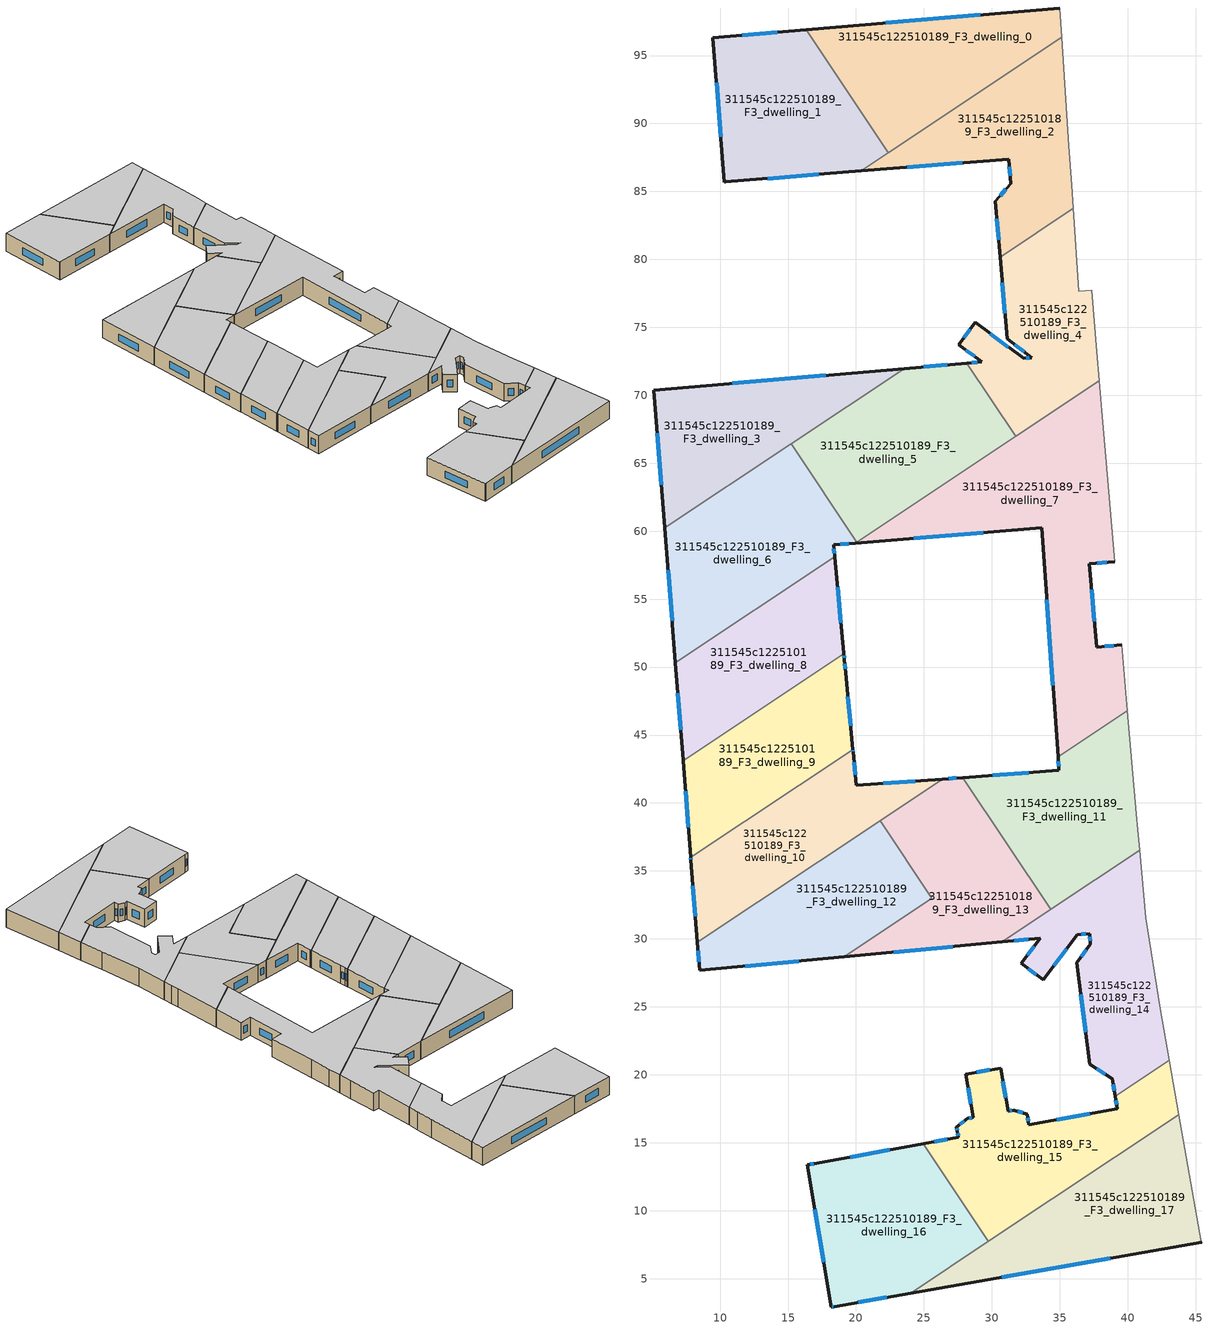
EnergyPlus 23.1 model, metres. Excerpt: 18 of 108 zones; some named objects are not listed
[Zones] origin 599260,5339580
311545c122510189_F3_dwelling_0
 floor to 311545c122510189_F2_dwelling_0 (EU_floor_Construction): 34.98,98.5 35.13,96.33 22.38,87.83 16.34,96.9 z9
 wall outside (EU_wall_Construction): 34.98,98.5 16.34,96.9 z9:12
 wall adiabatic (EU_wall_Construction): 35.13,96.33 34.98,98.5 z9:12
 wall to 311545c122510189_F3_dwelling_1 (EU_wall_Construction): 16.34,96.9 22.38,87.83 z9:12
 wall to 311545c122510189_F3_dwelling_2 (EU_wall_Construction): 22.38,87.83 35.13,96.33 z9:12
 window (EU_Window_Construction): 29.14,98 22.19,97.4 z9.94:11.06
 ceiling to 311545c122510189_F4_dwelling_0 (EU_floor_Construction): 35.13,96.33 34.98,98.5 16.34,96.9 22.38,87.83 z12
311545c122510189_F3_dwelling_1
 floor to 311545c122510189_F2_dwelling_1 (EU_floor_Construction): 16.34,96.9 22.38,87.83 20.38,86.5 10.38,85.69 10.32,85.69 9.47,96.31 z9
 wall outside (EU_wall_Construction): 16.34,96.9 9.47,96.31 10.32,85.69 10.38,85.69 20.38,86.5 z9:12
 wall to 311545c122510189_F3_dwelling_2 (EU_wall_Construction): 20.38,86.5 22.38,87.83 z9:12
 window (EU_Window_Construction): 13.52,85.95 17.24,86.25 / 9.74,92.98 10.05,89.02 / 14.19,96.72 11.63,96.5 z9.94:11.06
 ceiling to 311545c122510189_F4_dwelling_1 (EU_floor_Construction): 22.38,87.83 16.34,96.9 9.47,96.31 10.32,85.69 10.38,85.69 20.38,86.5 z12
311545c122510189_F3_dwelling_10
 floor to 311545c122510189_F2_dwelling_10 (EU_floor_Construction): 26.35,41.76 8.33,29.76 7.85,35.82 7.84,35.99 19.77,43.93 19.78,43.76 20.02,41.29 z9
 wall outside (EU_wall_Construction): 7.84,35.99 7.85,35.82 8.33,29.76 / 26.35,41.76 20.02,41.29 19.78,43.76 19.77,43.93 z9:12
 wall to 311545c122510189_F3_dwelling_9 (EU_wall_Construction): 19.77,43.93 7.84,35.99 z9:12
 wall to 311545c122510189_F3_dwelling_12 (EU_wall_Construction): 8.33,29.76 21.77,38.71 z9:12
 wall to 311545c122510189_F3_dwelling_13 (EU_wall_Construction): 21.77,38.71 26.35,41.76 z9:12
 window (EU_Window_Construction): 8,33.92 8.18,31.66 / 7.85,35.94 7.85,35.87 / 19.78,43.82 19.77,43.88 / 19.95,42.07 19.86,42.99 / 24.36,41.62 22,41.44 z9.94:11.06
 ceiling to 311545c122510189_F4_dwelling_10 (EU_floor_Construction): 26.35,41.76 20.02,41.29 19.78,43.76 19.77,43.93 7.84,35.99 7.85,35.82 8.33,29.76 z12
311545c122510189_F3_dwelling_11
 floor to 311545c122510189_F2_dwelling_11 (EU_floor_Construction): 39.97,46.79 40.62,39.21 40.74,38.02 40.88,36.53 34.33,32.16 27.86,41.88 34.94,42.4 34.87,43.39 z9
 wall outside (EU_wall_Construction): 34.87,43.39 34.94,42.4 27.86,41.88 z9:12
 wall to 311545c122510189_F3_dwelling_13 (EU_wall_Construction): 27.86,41.88 34.33,32.16 z9:12
 wall to 311545c122510189_F3_dwelling_7 (EU_wall_Construction): 39.97,46.79 34.87,43.39 z9:12
 wall adiabatic (EU_wall_Construction): 40.88,36.53 40.74,38.02 40.62,39.21 39.97,46.79 z9:12
 wall to 311545c122510189_F3_dwelling_14 (EU_wall_Construction): 34.33,32.16 40.88,36.53 z9:12
 window (EU_Window_Construction): 32.72,42.24 30.08,42.04 / 34.89,43.08 34.92,42.71 z9.94:11.06
 ceiling to 311545c122510189_F4_dwelling_11 (EU_floor_Construction): 40.88,36.53 40.74,38.02 40.62,39.21 39.97,46.79 34.87,43.39 34.94,42.4 27.86,41.88 34.33,32.16 z12
311545c122510189_F3_dwelling_12
 floor to 311545c122510189_F2_dwelling_12 (EU_floor_Construction): 21.77,38.71 25.59,32.98 19.14,28.68 8.5,27.68 8.33,29.76 z9
 wall outside (EU_wall_Construction): 8.33,29.76 8.5,27.68 19.14,28.68 z9:12
 wall to 311545c122510189_F3_dwelling_13 (EU_wall_Construction): 19.14,28.68 25.59,32.98 21.77,38.71 z9:12
 window (EU_Window_Construction): 11.83,27.99 15.8,28.37 / 8.38,29.11 8.45,28.33 z9.94:11.06
 ceiling to 311545c122510189_F4_dwelling_12 (EU_floor_Construction): 25.59,32.98 21.77,38.71 8.33,29.76 8.5,27.68 19.14,28.68 z12
311545c122510189_F3_dwelling_13
 floor to 311545c122510189_F2_dwelling_13 (EU_floor_Construction): 27.86,41.88 34.33,32.16 30.75,29.78 19.14,28.68 25.59,32.98 21.77,38.71 26.35,41.76 z9
 wall outside (EU_wall_Construction): 27.86,41.88 26.35,41.76 / 19.14,28.68 30.75,29.78 z9:12
 wall to 311545c122510189_F3_dwelling_14 (EU_wall_Construction): 30.75,29.78 34.33,32.16 z9:12
 window (EU_Window_Construction): 27.39,41.84 26.82,41.8 / 22.78,29.03 27.11,29.44 z9.94:11.06
 ceiling to 311545c122510189_F4_dwelling_13 (EU_floor_Construction): 34.33,32.16 27.86,41.88 26.35,41.76 21.77,38.71 25.59,32.98 19.14,28.68 30.75,29.78 z12
311545c122510189_F3_dwelling_14
 floor to 311545c122510189_F2_dwelling_14 (EU_floor_Construction): 40.88,36.53 41.32,31.55 42.39,24.87 43.06,21.09 39.07,18.43 38.84,19.7 37.18,20.78 36.25,28.26 37.25,29.62 37.2,30.39 36.28,30.31 33.77,26.98 32.15,28.2 33.54,30.05 30.75,29.78 z9
 wall outside (EU_wall_Construction): 30.75,29.78 33.54,30.05 32.15,28.2 33.77,26.98 36.28,30.31 37.2,30.39 37.25,29.62 36.25,28.26 37.18,20.78 38.84,19.7 39.07,18.43 z9:12
 wall adiabatic (EU_wall_Construction): 43.06,21.09 42.39,24.87 41.32,31.55 40.88,36.53 z9:12
 wall to 311545c122510189_F3_dwelling_15 (EU_wall_Construction): 39.07,18.43 43.06,21.09 z9:12
 window (EU_Window_Construction): 37.7,20.45 38.32,20.04 / 36.54,25.91 36.89,23.13 / 36.94,29.2 36.57,28.68 / 37.21,30.15 37.23,29.87 / 36.57,30.33 36.91,30.37 / 34.55,28.02 35.49,29.26 / 32.66,27.82 33.26,27.36 / 33.11,29.47 32.59,28.78 / 31.63,29.86 32.67,29.96 / 38.91,19.3 39,18.83 z9.94:11.06
 ceiling to 311545c122510189_F4_dwelling_14 (EU_floor_Construction): 43.06,21.09 42.39,24.87 41.32,31.55 40.88,36.53 30.75,29.78 33.54,30.05 32.15,28.2 33.77,26.98 36.28,30.31 37.2,30.39 37.25,29.62 36.25,28.26 37.18,20.78 38.84,19.7 39.07,18.43 z12
311545c122510189_F3_dwelling_15
 floor to 311545c122510189_F2_dwelling_15 (EU_floor_Construction): 43.06,21.09 43.76,17.08 29.74,7.74 24.95,14.93 27.54,15.4 27.46,15.83 27.4,16.15 28.21,16.8 28.64,16.88 28.07,20.04 30.64,20.5 31.21,17.34 31.6,17.41 32.59,17.09 32.72,16.34 39.24,17.52 39.07,18.43 z9
 wall outside (EU_wall_Construction): 39.07,18.43 39.24,17.52 32.72,16.34 32.59,17.09 31.6,17.41 31.21,17.34 30.64,20.5 28.07,20.04 28.64,16.88 28.21,16.8 27.4,16.15 27.46,15.83 27.54,15.4 24.95,14.93 z9:12
 wall adiabatic (EU_wall_Construction): 43.76,17.08 43.06,21.09 z9:12
 wall to 311545c122510189_F3_dwelling_16 (EU_wall_Construction): 24.95,14.93 29.74,7.74 z9:12
 wall to 311545c122510189_F3_dwelling_17 (EU_wall_Construction): 29.74,7.74 43.76,17.08 z9:12
 window (EU_Window_Construction): 27.96,16.6 27.65,16.36 / 28.5,16.85 28.35,16.82 / 28.25,19.05 28.46,17.87 / 29.83,20.36 28.87,20.18 / 31.03,18.33 30.82,19.51 / 31.48,17.38 31.33,17.36 / 32.28,17.19 31.91,17.31 / 32.68,16.57 32.63,16.86 / 37.2,17.15 34.76,16.71 / 39.13,18.15 39.19,17.81 / 26.73,15.25 25.76,15.07 / 27.48,15.7 27.51,15.53 / 27.41,16.05 27.44,15.93 z9.94:11.06
 ceiling to 311545c122510189_F4_dwelling_15 (EU_floor_Construction): 43.76,17.08 43.06,21.09 39.07,18.43 39.24,17.52 32.72,16.34 32.59,17.09 31.6,17.41 31.21,17.34 30.64,20.5 28.07,20.04 28.64,16.88 28.21,16.8 27.4,16.15 27.46,15.83 27.54,15.4 24.95,14.93 29.74,7.74 z12
311545c122510189_F3_dwelling_16
 floor to 311545c122510189_F2_dwelling_16 (EU_floor_Construction): 24.95,14.93 29.74,7.74 24.02,3.93 18.4,2.95 18.2,2.92 16.41,13.38 17.12,13.51 z9
 wall outside (EU_wall_Construction): 24.95,14.93 17.12,13.51 16.41,13.38 18.2,2.92 18.4,2.95 24.02,3.93 z9:12
 wall to 311545c122510189_F3_dwelling_17 (EU_wall_Construction): 24.02,3.93 29.74,7.74 z9:12
 window (EU_Window_Construction): 18.26,2.93 18.33,2.94 / 16.97,10.1 17.63,6.2 / 16.9,13.47 16.63,13.42 / 22.5,14.48 19.58,13.95 / 20.16,3.26 22.26,3.62 z9.94:11.06
 ceiling to 311545c122510189_F4_dwelling_16 (EU_floor_Construction): 29.74,7.74 24.95,14.93 17.12,13.51 16.41,13.38 18.2,2.92 18.4,2.95 24.02,3.93 z12
311545c122510189_F3_dwelling_17
 floor to 311545c122510189_F2_dwelling_17 (EU_floor_Construction): 43.76,17.08 45.41,7.7 45.43,7.67 24.02,3.93 z9
 wall outside (EU_wall_Construction): 24.02,3.93 45.43,7.67 z9:12
 wall adiabatic (EU_wall_Construction): 45.43,7.67 45.41,7.7 43.76,17.08 z9:12
 window (EU_Window_Construction): 30.73,5.1 38.72,6.5 z9.94:11.06
 ceiling to 311545c122510189_F4_dwelling_17 (EU_floor_Construction): 45.43,7.67 45.41,7.7 43.76,17.08 24.02,3.93 z12
311545c122510189_F3_dwelling_2
 floor to 311545c122510189_F2_dwelling_2 (EU_floor_Construction): 35.13,96.33 35.67,88.36 35.86,85.45 35.97,83.75 30.6,80.17 30.24,84.28 31.39,85.58 31.24,87.38 20.38,86.5 z9
 wall outside (EU_wall_Construction): 20.38,86.5 31.24,87.38 31.39,85.58 30.24,84.28 30.6,80.17 z9:12
 wall adiabatic (EU_wall_Construction): 35.97,83.75 35.86,85.45 35.67,88.36 35.13,96.33 z9:12
 wall to 311545c122510189_F3_dwelling_4 (EU_wall_Construction): 30.6,80.17 35.97,83.75 z9:12
 window (EU_Window_Construction): 31.03,85.17 30.6,84.69 / 31.29,86.82 31.34,86.14 / 23.78,86.78 27.83,87.1 / 30.35,82.99 30.49,81.46 z9.94:11.06
 ceiling to 311545c122510189_F4_dwelling_2 (EU_floor_Construction): 35.97,83.75 35.86,85.45 35.67,88.36 35.13,96.33 20.38,86.5 31.24,87.38 31.39,85.58 30.24,84.28 30.6,80.17 z12
311545c122510189_F3_dwelling_3
 floor to 311545c122510189_F2_dwelling_3 (EU_floor_Construction): 23.54,71.96 5.93,60.24 5.13,70.37 z9
 wall outside (EU_wall_Construction): 23.54,71.96 5.13,70.37 5.93,60.24 z9:12
 wall to 311545c122510189_F3_dwelling_6 (EU_wall_Construction): 5.93,60.24 15.24,66.43 z9:12
 wall to 311545c122510189_F3_dwelling_5 (EU_wall_Construction): 15.24,66.43 23.54,71.96 z9:12
 window (EU_Window_Construction): 5.38,67.2 5.68,63.41 / 17.77,71.46 10.9,70.87 z9.94:11.06
 ceiling to 311545c122510189_F4_dwelling_3 (EU_floor_Construction): 23.54,71.96 5.13,70.37 5.93,60.24 z12
311545c122510189_F3_dwelling_4
 floor to 311545c122510189_F2_dwelling_4 (EU_floor_Construction): 35.97,83.75 36.39,77.66 37.33,77.74 37.72,73.19 37.9,71.07 31.75,66.98 28.17,72.36 29.26,72.46 27.56,73.72 28.78,75.36 32.33,72.72 32.95,72.77 31.12,74.14 30.6,80.17 z9
 wall outside (EU_wall_Construction): 30.6,80.17 31.12,74.14 32.95,72.77 32.33,72.72 28.78,75.36 27.56,73.72 29.26,72.46 28.17,72.36 z9:12
 wall adiabatic (EU_wall_Construction): 37.9,71.07 37.72,73.19 37.33,77.74 36.39,77.66 35.97,83.75 z9:12
 wall to 311545c122510189_F3_dwelling_5 (EU_wall_Construction): 28.17,72.36 31.75,66.98 z9:12
 wall to 311545c122510189_F3_dwelling_7 (EU_wall_Construction): 31.75,66.98 37.9,71.07 z9:12
 window (EU_Window_Construction): 32.76,72.76 32.52,72.74 / 31.69,73.71 32.38,73.2 / 30.76,78.28 30.95,76.03 / 28.92,72.43 28.51,72.39 / 28.09,73.33 28.73,72.85 / 28.39,74.85 27.94,74.24 / 31.22,73.55 29.89,74.53 z9.94:11.06
 ceiling to 311545c122510189_F4_dwelling_4 (EU_floor_Construction): 37.9,71.07 37.72,73.19 37.33,77.74 36.39,77.66 35.97,83.75 30.6,80.17 31.12,74.14 32.95,72.77 32.33,72.72 28.78,75.36 27.56,73.72 29.26,72.46 28.17,72.36 31.75,66.98 z12
311545c122510189_F3_dwelling_5
 floor to 311545c122510189_F2_dwelling_5 (EU_floor_Construction): 28.17,72.36 31.75,66.98 20.06,59.19 15.24,66.43 23.54,71.96 z9
 wall outside (EU_wall_Construction): 28.17,72.36 23.54,71.96 z9:12
 wall to 311545c122510189_F3_dwelling_6 (EU_wall_Construction): 15.24,66.43 20.06,59.19 z9:12
 wall to 311545c122510189_F3_dwelling_7 (EU_wall_Construction): 20.06,59.19 31.75,66.98 z9:12
 window (EU_Window_Construction): 26.71,72.24 24.99,72.09 z9.94:11.06
 ceiling to 311545c122510189_F4_dwelling_5 (EU_floor_Construction): 31.75,66.98 28.17,72.36 23.54,71.96 15.24,66.43 20.06,59.19 z12
311545c122510189_F3_dwelling_6
 floor to 311545c122510189_F2_dwelling_6 (EU_floor_Construction): 15.24,66.43 20.06,59.19 19.96,59.12 18.35,58.99 18.43,58.11 6.71,50.3 5.93,60.24 z9
 wall outside (EU_wall_Construction): 5.93,60.24 6.71,50.3 / 18.43,58.11 18.35,58.99 19.96,59.12 z9:12
 wall to 311545c122510189_F3_dwelling_8 (EU_wall_Construction): 6.71,50.3 18.43,58.11 z9:12
 wall to 311545c122510189_F3_dwelling_7 (EU_wall_Construction): 19.96,59.12 20.06,59.19 z9:12
 window (EU_Window_Construction): 6.17,57.12 6.47,53.42 / 18.86,59.03 19.46,59.08 / 18.41,58.38 18.38,58.71 z9.94:11.06
 ceiling to 311545c122510189_F4_dwelling_6 (EU_floor_Construction): 18.43,58.11 18.35,58.99 19.96,59.12 20.06,59.19 15.24,66.43 5.93,60.24 6.71,50.3 z12
311545c122510189_F3_dwelling_7
 floor to 311545c122510189_F2_dwelling_7 (EU_floor_Construction): 37.9,71.07 38.08,68.87 38.38,65.48 39.03,57.76 37.17,57.6 37.71,51.47 39.56,51.63 39.97,46.79 34.87,43.39 33.68,60.25 19.96,59.12 z9
 wall outside (EU_wall_Construction): 39.56,51.63 37.71,51.47 37.17,57.6 39.03,57.76 / 19.96,59.12 33.68,60.25 34.87,43.39 z9:12
 wall adiabatic (EU_wall_Construction): 39.97,46.79 39.56,51.63 / 39.03,57.76 38.38,65.48 38.08,68.87 37.9,71.07 z9:12
 window (EU_Window_Construction): 37.76,57.65 38.45,57.71 / 37.54,53.39 37.34,55.68 / 38.98,51.58 38.29,51.52 / 34.05,54.96 34.49,48.67 / 24.26,59.48 29.38,59.89 z9.94:11.06
 ceiling to 311545c122510189_F4_dwelling_7 (EU_floor_Construction): 39.97,46.79 39.56,51.63 37.71,51.47 37.17,57.6 39.03,57.76 38.38,65.48 38.08,68.87 37.9,71.07 19.96,59.12 33.68,60.25 34.87,43.39 z12
311545c122510189_F3_dwelling_8
 floor to 311545c122510189_F2_dwelling_8 (EU_floor_Construction): 18.43,58.11 19.1,51.03 19.11,50.98 7.28,43.1 7.28,43.16 6.71,50.3 z9
 wall outside (EU_wall_Construction): 6.71,50.3 7.28,43.16 7.28,43.1 / 19.11,50.98 19.1,51.03 18.43,58.11 z9:12
 wall to 311545c122510189_F3_dwelling_9 (EU_wall_Construction): 7.28,43.1 19.11,50.98 z9:12
 window (EU_Window_Construction): 6.89,48.06 7.1,45.4 / 18.89,53.25 18.64,55.89 z9.94:11.06
 ceiling to 311545c122510189_F4_dwelling_8 (EU_floor_Construction): 19.11,50.98 19.1,51.03 18.43,58.11 6.71,50.3 7.28,43.16 7.28,43.1 z12
311545c122510189_F3_dwelling_9
 floor to 311545c122510189_F2_dwelling_9 (EU_floor_Construction): 19.11,50.98 19.15,50.55 19.23,49.57 19.77,43.93 7.84,35.99 7.28,43.1 z9
 wall outside (EU_wall_Construction): 19.77,43.93 19.23,49.57 19.15,50.55 19.11,50.98 / 7.28,43.1 7.84,35.99 z9:12
 window (EU_Window_Construction): 19.14,50.68 19.12,50.84 / 19.21,49.87 19.18,50.24 / 19.6,45.7 19.4,47.8 / 7.46,40.87 7.67,38.22 z9.94:11.06
 ceiling to 311545c122510189_F4_dwelling_9 (EU_floor_Construction): 19.77,43.93 19.23,49.57 19.15,50.55 19.11,50.98 7.28,43.1 7.84,35.99 z12
[Building]
EU S2 Campaign: North Axis=0; Terrain=City; Solar Distribution=FullExterior
[Site:Location]
Vienna: Latitude=48; Longitude=16.5; Time Zone=1; Elevation=183
[SizingPeriod:WeatherFileDays]
AnnualSizingPeriod: Begin Month=1; Begin Day of Month=1; End Month=12; End Day of Month=31; Day of Week for Start Day=Monday; Use Weather File Daylight Saving Period=No; Use Weather File Rain and Snow Indicators=No
[MATERIAL]
EU_InternalMass_Material: Roughness=MediumRough; Thickness=0.1; Conductivity=1; Density=1800; Specific Heat=900; Thermal Absorptance=0.9; Solar Absorptance=0.7; Visible Absorptance=0.7
[MATERIAL:NOMASS] Roughness=MediumRough; Thermal Absorptance=0.9; Solar Absorptance=0.7; Visible Absorptance=0.7
Name | Thermal Resistance
EU_wall_NoMass | 0.914258
EU_floor_NoMass | 1.09711
[WINDOWMATERIAL:SIMPLEGLAZINGSYSTEM]
EU_Window_SimpleGlazing: UFactor=2.09642; Solar Heat Gain Coefficient=0.65; Visible Transmittance=0.65
[CONSTRUCTION]
EU_wall_Construction: EU_wall_NoMass
EU_floor_Construction: EU_floor_NoMass
EU_Window_Construction: EU_Window_SimpleGlazing
EU_InternalMass_Construction: EU_InternalMass_Material
[ZONE] Type=1; Multiplier=1; Ceiling Height=autocalculate; Floor Area=autocalculate; Part of Total Floor Area=Yes
Name | Volume
311545c122510189_F3_dwelling_0 | 311.303
311545c122510189_F3_dwelling_1 | 311.32
311545c122510189_F3_dwelling_10 | 269.055
311545c122510189_F3_dwelling_11 | 295.925
311545c122510189_F3_dwelling_12 | 280.53
311545c122510189_F3_dwelling_13 | 295.909
311545c122510189_F3_dwelling_14 | 290.134
311545c122510189_F3_dwelling_15 | 321.895
311545c122510189_F3_dwelling_16 | 321.857
311545c122510189_F3_dwelling_17 | 311.333
311545c122510189_F3_dwelling_2 | 284.45
311545c122510189_F3_dwelling_3 | 281.851
311545c122510189_F3_dwelling_4 | 283.962
311545c122510189_F3_dwelling_5 | 353.111
311545c122510189_F3_dwelling_6 | 353.114
311545c122510189_F3_dwelling_7 | 503.528
311545c122510189_F3_dwelling_8 | 267.634
311545c122510189_F3_dwelling_9 | 266.615
[INTERNALMASS] Construction=EU_InternalMass_Construction
Name | Zone or ZoneList | Surface Area
311545c122510189_F3_dwelling_0_EU_InternalMass | 311545c122510189_F3_dwelling_0 | 103.767
311545c122510189_F3_dwelling_1_EU_InternalMass | 311545c122510189_F3_dwelling_1 | 103.773
311545c122510189_F3_dwelling_2_EU_InternalMass | 311545c122510189_F3_dwelling_2 | 94.817
311545c122510189_F3_dwelling_3_EU_InternalMass | 311545c122510189_F3_dwelling_3 | 93.9516
311545c122510189_F3_dwelling_4_EU_InternalMass | 311545c122510189_F3_dwelling_4 | 94.6555
311545c122510189_F3_dwelling_5_EU_InternalMass | 311545c122510189_F3_dwelling_5 | 117.707
311545c122510189_F3_dwelling_6_EU_InternalMass | 311545c122510189_F3_dwelling_6 | 117.703
311545c122510189_F3_dwelling_7_EU_InternalMass | 311545c122510189_F3_dwelling_7 | 167.845
311545c122510189_F3_dwelling_8_EU_InternalMass | 311545c122510189_F3_dwelling_8 | 89.208
311545c122510189_F3_dwelling_9_EU_InternalMass | 311545c122510189_F3_dwelling_9 | 88.8666
311545c122510189_F3_dwelling_10_EU_InternalMass | 311545c122510189_F3_dwelling_10 | 89.6869
311545c122510189_F3_dwelling_11_EU_InternalMass | 311545c122510189_F3_dwelling_11 | 98.6419
311545c122510189_F3_dwelling_12_EU_InternalMass | 311545c122510189_F3_dwelling_12 | 93.5087
311545c122510189_F3_dwelling_13_EU_InternalMass | 311545c122510189_F3_dwelling_13 | 98.6368
311545c122510189_F3_dwelling_14_EU_InternalMass | 311545c122510189_F3_dwelling_14 | 96.712
311545c122510189_F3_dwelling_15_EU_InternalMass | 311545c122510189_F3_dwelling_15 | 107.296
311545c122510189_F3_dwelling_16_EU_InternalMass | 311545c122510189_F3_dwelling_16 | 107.286
311545c122510189_F3_dwelling_17_EU_InternalMass | 311545c122510189_F3_dwelling_17 | 103.778
[OTHEREQUIPMENT] Fuel Type=Electricity; Design Level Calculation Method=Watts/Area; Power per Zone Floor Area=1; Fraction Latent=0; Fraction Radiant=0; Fraction Lost=0; Carbon Dioxide Generation Rate=0; EndUse Subcategory=EU_Step8_InternalGains
Name | Zone or ZoneList or Space or SpaceList | Schedule
EU_Step8_InternalGain_311545c122510189_F3_dwelling_0_f000 | 311545c122510189_F3_dwelling_0 | EU_Step8_GainSchedule_311545c122510189_F3_dwelling_0_f000
EU_Step8_InternalGain_311545c122510189_F3_dwelling_1_f000 | 311545c122510189_F3_dwelling_1 | EU_Step8_GainSchedule_311545c122510189_F3_dwelling_1_f000
EU_Step8_InternalGain_311545c122510189_F3_dwelling_2_f000 | 311545c122510189_F3_dwelling_2 | EU_Step8_GainSchedule_311545c122510189_F3_dwelling_2_f000
EU_Step8_InternalGain_311545c122510189_F3_dwelling_3_f000 | 311545c122510189_F3_dwelling_3 | EU_Step8_GainSchedule_311545c122510189_F3_dwelling_3_f000
EU_Step8_InternalGain_311545c122510189_F3_dwelling_4_f000 | 311545c122510189_F3_dwelling_4 | EU_Step8_GainSchedule_311545c122510189_F3_dwelling_4_f000
EU_Step8_InternalGain_311545c122510189_F3_dwelling_5_f000 | 311545c122510189_F3_dwelling_5 | EU_Step8_GainSchedule_311545c122510189_F3_dwelling_5_f000
EU_Step8_InternalGain_311545c122510189_F3_dwelling_6_f000 | 311545c122510189_F3_dwelling_6 | EU_Step8_GainSchedule_311545c122510189_F3_dwelling_6_f000
EU_Step8_InternalGain_311545c122510189_F3_dwelling_7_f000 | 311545c122510189_F3_dwelling_7 | EU_Step8_GainSchedule_311545c122510189_F3_dwelling_7_f000
EU_Step8_InternalGain_311545c122510189_F3_dwelling_8_f000 | 311545c122510189_F3_dwelling_8 | EU_Step8_GainSchedule_311545c122510189_F3_dwelling_8_f000
EU_Step8_InternalGain_311545c122510189_F3_dwelling_9_f000 | 311545c122510189_F3_dwelling_9 | EU_Step8_GainSchedule_311545c122510189_F3_dwelling_9_f000
EU_Step8_InternalGain_311545c122510189_F3_dwelling_10_f000 | 311545c122510189_F3_dwelling_10 | EU_Step8_GainSchedule_311545c122510189_F3_dwelling_10_f000
EU_Step8_InternalGain_311545c122510189_F3_dwelling_11_f000 | 311545c122510189_F3_dwelling_11 | EU_Step8_GainSchedule_311545c122510189_F3_dwelling_11_f000
EU_Step8_InternalGain_311545c122510189_F3_dwelling_12_f000 | 311545c122510189_F3_dwelling_12 | EU_Step8_GainSchedule_311545c122510189_F3_dwelling_12_f000
EU_Step8_InternalGain_311545c122510189_F3_dwelling_13_f000 | 311545c122510189_F3_dwelling_13 | EU_Step8_GainSchedule_311545c122510189_F3_dwelling_13_f000
EU_Step8_InternalGain_311545c122510189_F3_dwelling_14_f000 | 311545c122510189_F3_dwelling_14 | EU_Step8_GainSchedule_311545c122510189_F3_dwelling_14_f000
EU_Step8_InternalGain_311545c122510189_F3_dwelling_15_f000 | 311545c122510189_F3_dwelling_15 | EU_Step8_GainSchedule_311545c122510189_F3_dwelling_15_f000
EU_Step8_InternalGain_311545c122510189_F3_dwelling_16_f000 | 311545c122510189_F3_dwelling_16 | EU_Step8_GainSchedule_311545c122510189_F3_dwelling_16_f000
EU_Step8_InternalGain_311545c122510189_F3_dwelling_17_f000 | 311545c122510189_F3_dwelling_17 | EU_Step8_GainSchedule_311545c122510189_F3_dwelling_17_f000
[ZONEVENTILATION:DESIGNFLOWRATE] Schedule=EU_AlwaysOn; Design Flow Rate Calculation Method=AirChanges/Hour; Air Changes per Hour=0.546891; Ventilation Type=Natural; Fan Pressure Rise=0; Fan Total Efficiency=1; Constant Term Coefficient=1; Temperature Term Coefficient=0; Velocity Term Coefficient=0; Velocity Squared Term Coefficient=0; Minimum Indoor Temperature=-100; Maximum Indoor Temperature=100; Delta Temperature=-100; Minimum Outdoor Temperature=-100; Maximum Outdoor Temperature=100; Maximum Wind Speed=40
Name | Zone or ZoneList or Space or SpaceList
EU_ConstantAir_311545c122510189_F3_dwelling_0 | 311545c122510189_F3_dwelling_0
EU_ConstantAir_311545c122510189_F3_dwelling_1 | 311545c122510189_F3_dwelling_1
EU_ConstantAir_311545c122510189_F3_dwelling_2 | 311545c122510189_F3_dwelling_2
EU_ConstantAir_311545c122510189_F3_dwelling_3 | 311545c122510189_F3_dwelling_3
EU_ConstantAir_311545c122510189_F3_dwelling_4 | 311545c122510189_F3_dwelling_4
EU_ConstantAir_311545c122510189_F3_dwelling_5 | 311545c122510189_F3_dwelling_5
EU_ConstantAir_311545c122510189_F3_dwelling_6 | 311545c122510189_F3_dwelling_6
EU_ConstantAir_311545c122510189_F3_dwelling_7 | 311545c122510189_F3_dwelling_7
EU_ConstantAir_311545c122510189_F3_dwelling_8 | 311545c122510189_F3_dwelling_8
EU_ConstantAir_311545c122510189_F3_dwelling_9 | 311545c122510189_F3_dwelling_9
EU_ConstantAir_311545c122510189_F3_dwelling_10 | 311545c122510189_F3_dwelling_10
EU_ConstantAir_311545c122510189_F3_dwelling_11 | 311545c122510189_F3_dwelling_11
EU_ConstantAir_311545c122510189_F3_dwelling_12 | 311545c122510189_F3_dwelling_12
EU_ConstantAir_311545c122510189_F3_dwelling_13 | 311545c122510189_F3_dwelling_13
EU_ConstantAir_311545c122510189_F3_dwelling_14 | 311545c122510189_F3_dwelling_14
EU_ConstantAir_311545c122510189_F3_dwelling_15 | 311545c122510189_F3_dwelling_15
EU_ConstantAir_311545c122510189_F3_dwelling_16 | 311545c122510189_F3_dwelling_16
EU_ConstantAir_311545c122510189_F3_dwelling_17 | 311545c122510189_F3_dwelling_17
[HVACTEMPLATE:ZONE:IDEALLOADSAIRSYSTEM] System Availability Schedule=EU_AlwaysOn; Maximum Heating Supply Air Temperature=50; Minimum Cooling Supply Air Temperature=13; Maximum Heating Supply Air Humidity Ratio=0.0156; Minimum Cooling Supply Air Humidity Ratio=0.0077; Heating Limit=NoLimit; Cooling Limit=NoLimit; Heating Availability Schedule=EU_AlwaysOn; Cooling Availability Schedule=EU_CoolingOff; Dehumidification Control Type=ConstantSensibleHeatRatio; Cooling Sensible Heat Ratio=0.7; Dehumidification Setpoint=60; Humidification Control Type=None; Humidification Setpoint=30; Outdoor Air Method=None; Outdoor Air Flow Rate per Person=0.00944; Outdoor Air Flow Rate per Zone Floor Area=0; Outdoor Air Flow Rate per Zone=0; Demand Controlled Ventilation Type=None; Outdoor Air Economizer Type=NoEconomizer; Heat Recovery Type=None; Sensible Heat Recovery Effectiveness=0.7; Latent Heat Recovery Effectiveness=0.65
Name | Template Thermostat
311545c122510189_F3_dwelling_0 | EU_HeatOnly_311545c122510189_F3_dwelling_0
311545c122510189_F3_dwelling_1 | EU_HeatOnly_311545c122510189_F3_dwelling_1
311545c122510189_F3_dwelling_2 | EU_HeatOnly_311545c122510189_F3_dwelling_2
311545c122510189_F3_dwelling_3 | EU_HeatOnly_311545c122510189_F3_dwelling_3
311545c122510189_F3_dwelling_4 | EU_HeatOnly_311545c122510189_F3_dwelling_4
311545c122510189_F3_dwelling_5 | EU_HeatOnly_311545c122510189_F3_dwelling_5
311545c122510189_F3_dwelling_6 | EU_HeatOnly_311545c122510189_F3_dwelling_6
311545c122510189_F3_dwelling_7 | EU_HeatOnly_311545c122510189_F3_dwelling_7
311545c122510189_F3_dwelling_8 | EU_HeatOnly_311545c122510189_F3_dwelling_8
311545c122510189_F3_dwelling_9 | EU_HeatOnly_311545c122510189_F3_dwelling_9
311545c122510189_F3_dwelling_10 | EU_HeatOnly_311545c122510189_F3_dwelling_10
311545c122510189_F3_dwelling_11 | EU_HeatOnly_311545c122510189_F3_dwelling_11
311545c122510189_F3_dwelling_12 | EU_HeatOnly_311545c122510189_F3_dwelling_12
311545c122510189_F3_dwelling_13 | EU_HeatOnly_311545c122510189_F3_dwelling_13
311545c122510189_F3_dwelling_14 | EU_HeatOnly_311545c122510189_F3_dwelling_14
311545c122510189_F3_dwelling_15 | EU_HeatOnly_311545c122510189_F3_dwelling_15
311545c122510189_F3_dwelling_16 | EU_HeatOnly_311545c122510189_F3_dwelling_16
311545c122510189_F3_dwelling_17 | EU_HeatOnly_311545c122510189_F3_dwelling_17
[SIZING:ZONE] Zone Cooling Design Supply Air Temperature Input Method=SupplyAirTemperature; Zone Cooling Design Supply Air Temperature=13; Zone Heating Design Supply Air Temperature Input Method=SupplyAirTemperature; Zone Heating Design Supply Air Temperature=50; Zone Cooling Design Supply Air Humidity Ratio=0.008; Zone Heating Design Supply Air Humidity Ratio=0.008; Cooling Design Air Flow Method=DesignDay; Cooling Design Air Flow Rate=0; Cooling Minimum Air Flow per Zone Floor Area=0.000762; Cooling Minimum Air Flow=0; Cooling Minimum Air Flow Fraction=0.2; Heating Design Air Flow Method=DesignDay; Heating Design Air Flow Rate=0; Heating Maximum Air Flow per Zone Floor Area=0.002032; Heating Maximum Air Flow=0.141576; Heating Maximum Air Flow Fraction=0.3; Account for Dedicated Outdoor Air System=No; Dedicated Outdoor Air System Control Strategy=NeutralSupplyAir; Dedicated Outdoor Air Low Setpoint Temperature for Design=autosize; Dedicated Outdoor Air High Setpoint Temperature for Design=autosize; Zone Load Sizing Method=Sensible Load Only No Latent Load; Zone Latent Cooling Design Supply Air Humidity Ratio Input Method=HumidityRatioDifference; Zone Cooling Design Supply Air Humidity Ratio Difference=0.005; Zone Latent Heating Design Supply Air Humidity Ratio Input Method=HumidityRatioDifference; Zone Humidification Design Supply Air Humidity Ratio Difference=0.005
311545c122510189_F3_dwelling_0; 311545c122510189_F3_dwelling_1; 311545c122510189_F3_dwelling_2; 311545c122510189_F3_dwelling_3; 311545c122510189_F3_dwelling_4; 311545c122510189_F3_dwelling_5; 311545c122510189_F3_dwelling_6; 311545c122510189_F3_dwelling_7; 311545c122510189_F3_dwelling_8; 311545c122510189_F3_dwelling_9; 311545c122510189_F3_dwelling_10; 311545c122510189_F3_dwelling_11; 311545c122510189_F3_dwelling_12; 311545c122510189_F3_dwelling_13; 311545c122510189_F3_dwelling_14; 311545c122510189_F3_dwelling_15; 311545c122510189_F3_dwelling_16; 311545c122510189_F3_dwelling_17
[SCHEDULE:CONSTANT]
Name | Hourly Value
EU_AlwaysOn | 1
EU_CoolingOff | 0
[SCHEDULE:FILE] Column Number=1; Rows to Skip at Top=0; Number of Hours of Data=8760; Column Separator=Comma; Interpolate to Timestep=No; Minutes per Item=60; Adjust Schedule for Daylight Savings=Yes
Name | File
EU_Step8_GainSchedule_311545c122510189_F3_dwelling_0_f000 | ../../schedules/311545c122510189/311545c122510189_F3_dwelling_0_f000_gain.csv
EU_Step8_GainSchedule_311545c122510189_F3_dwelling_1_f000 | ../../schedules/311545c122510189/311545c122510189_F3_dwelling_1_f000_gain.csv
EU_Step8_GainSchedule_311545c122510189_F3_dwelling_2_f000 | ../../schedules/311545c122510189/311545c122510189_F3_dwelling_2_f000_gain.csv
EU_Step8_GainSchedule_311545c122510189_F3_dwelling_3_f000 | ../../schedules/311545c122510189/311545c122510189_F3_dwelling_3_f000_gain.csv
EU_Step8_GainSchedule_311545c122510189_F3_dwelling_4_f000 | ../../schedules/311545c122510189/311545c122510189_F3_dwelling_4_f000_gain.csv
EU_Step8_GainSchedule_311545c122510189_F3_dwelling_5_f000 | ../../schedules/311545c122510189/311545c122510189_F3_dwelling_5_f000_gain.csv
EU_Step8_GainSchedule_311545c122510189_F3_dwelling_6_f000 | ../../schedules/311545c122510189/311545c122510189_F3_dwelling_6_f000_gain.csv
EU_Step8_GainSchedule_311545c122510189_F3_dwelling_7_f000 | ../../schedules/311545c122510189/311545c122510189_F3_dwelling_7_f000_gain.csv
EU_Step8_GainSchedule_311545c122510189_F3_dwelling_8_f000 | ../../schedules/311545c122510189/311545c122510189_F3_dwelling_8_f000_gain.csv
EU_Step8_GainSchedule_311545c122510189_F3_dwelling_9_f000 | ../../schedules/311545c122510189/311545c122510189_F3_dwelling_9_f000_gain.csv
EU_Step8_GainSchedule_311545c122510189_F3_dwelling_10_f000 | ../../schedules/311545c122510189/311545c122510189_F3_dwelling_10_f000_gain.csv
EU_Step8_GainSchedule_311545c122510189_F3_dwelling_11_f000 | ../../schedules/311545c122510189/311545c122510189_F3_dwelling_11_f000_gain.csv
EU_Step8_GainSchedule_311545c122510189_F3_dwelling_12_f000 | ../../schedules/311545c122510189/311545c122510189_F3_dwelling_12_f000_gain.csv
EU_Step8_GainSchedule_311545c122510189_F3_dwelling_13_f000 | ../../schedules/311545c122510189/311545c122510189_F3_dwelling_13_f000_gain.csv
EU_Step8_GainSchedule_311545c122510189_F3_dwelling_14_f000 | ../../schedules/311545c122510189/311545c122510189_F3_dwelling_14_f000_gain.csv
EU_Step8_GainSchedule_311545c122510189_F3_dwelling_15_f000 | ../../schedules/311545c122510189/311545c122510189_F3_dwelling_15_f000_gain.csv
EU_Step8_GainSchedule_311545c122510189_F3_dwelling_16_f000 | ../../schedules/311545c122510189/311545c122510189_F3_dwelling_16_f000_gain.csv
EU_Step8_GainSchedule_311545c122510189_F3_dwelling_17_f000 | ../../schedules/311545c122510189/311545c122510189_F3_dwelling_17_f000_gain.csv
